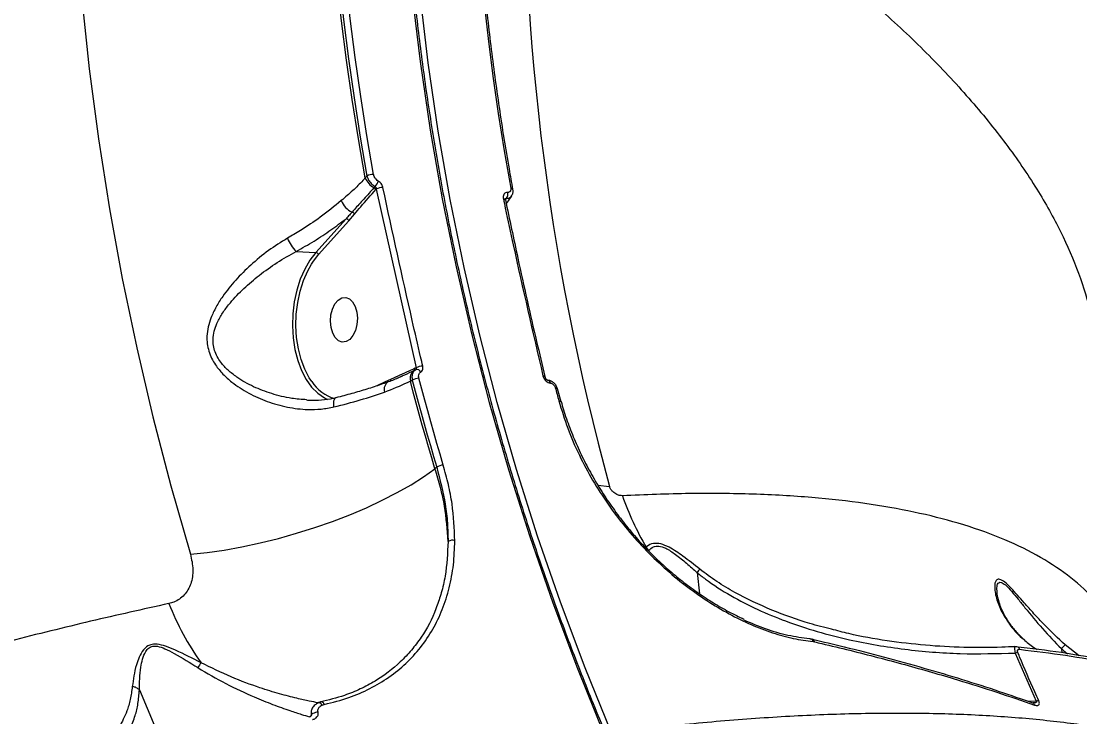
# Model space of a CAD drawing. Header units: millimetres. Extents: x -6028 to 5958, y -6064 to 4137.
# Drawn here: x 295.3 to 508.2, y -688.2 to -548.3 of the extents above; entities that cross this region are included whole.
import ezdxf

# ---------------------------------------------------------------- set-up
doc = ezdxf.new("R2010")
doc.units = ezdxf.units.MM
for name, color, linetype in [('DIKOM_ОБЪЕКТ', 7, 'Continuous'), ('DIKOM_РАЗМЕР_ЗОНА', 7, 'Continuous'), ('DIKOM_РАЗМЕР_ОБЪЕКТА', 7, 'Continuous')]:
    doc.layers.add(name, color=color, linetype=linetype)
doc.styles.add('style1', font='arial.ttf', dxfattribs={"width": 0.8})
doc.dimstyles.new('1-50', dxfattribs={"dimtxt": 300, "dimasz": 200, "dimexe": 100, "dimexo": 0, "dimgap": 100, "dimtad": 1, "dimtxsty": 'style1', "dimcen": 200, "dimclrd": 7, "dimclre": 7, "dimclrt": 7, "dimadec": 1, "dimazin": 2, "dimtfac": 1, "dimtmove": 0, "dimatfit": 2, "dimfxl": 0, "dimlwd": 25, "dimlwe": 18, "dimarcsym": 0})

# ---------------------------------------------------------------- blocks, each defined once
blk = doc.blocks.new('*D9')
at = {"layer": 'Defpoints', "color": 0, "transparency": 16777216}
for p in [(-6027.56, 1459.58), (4556.58, 1382.7), (4556.58, -5964.37)]:
    blk.add_point(p, dxfattribs=at)
at = {"layer": 'DIKOM_РАЗМЕР_ЗОНА', "color": 7, "lineweight": 18, "transparency": 16777216}
for p, q in [((-6027.56, 1459.58), (-6027.56, -6064.37)), ((4556.58, 1382.7), (4556.58, -6064.37))]:
    blk.add_line(p, q, dxfattribs=at)
at = {"layer": 'DIKOM_РАЗМЕР_ЗОНА', "color": 7, "lineweight": 25, "transparency": 16777216}
blk.add_line((-5827.56, -5964.37), (4356.58, -5964.37), dxfattribs=at)
at = {"layer": 'DIKOM_РАЗМЕР_ЗОНА', "color": 7, "transparency": 16777216}
for points in [[(-5827.56, -5931.03), (-5827.56, -5997.7), (-6027.56, -5964.37)], [(4356.58, -5931.03), (4356.58, -5997.7), (4556.58, -5964.37)]]:
    blk.add_solid(points, dxfattribs=at)
at = {"layer": 'DIKOM_РАЗМЕР_ЗОНА', "color": 7, "transparency": 16777216, "insert": (157.08, -5711.2), "char_height": 300, "attachment_point": 5, "style": 'style1'}
blk.add_mtext('10600', dxfattribs=at)
blk = doc.blocks.new('*D11')
at = {"layer": 'Defpoints', "color": 0, "transparency": 16777216}
for p in [(259.43, 2965.58), (1920.55, -3002.33), (4022.59, -3002.33)]:
    blk.add_point(p, dxfattribs=at)
at = {"layer": 'DIKOM_РАЗМЕР_ОБЪЕКТА', "color": 7, "lineweight": 18, "transparency": 16777216}
for p, q in [((259.43, 2965.58), (4122.59, 2965.58)), ((1920.55, -3002.33), (4122.59, -3002.33))]:
    blk.add_line(p, q, dxfattribs=at)
at = {"layer": 'DIKOM_РАЗМЕР_ОБЪЕКТА', "color": 7, "lineweight": 25, "transparency": 16777216}
blk.add_line((4022.59, 2765.58), (4022.59, -2802.33), dxfattribs=at)
at = {"layer": 'DIKOM_РАЗМЕР_ОБЪЕКТА', "color": 7, "transparency": 16777216}
for points in [[(3989.25, 2765.58), (4055.92, 2765.58), (4022.59, 2965.58)], [(3989.25, -2802.33), (4055.92, -2802.33), (4022.59, -3002.33)]]:
    blk.add_solid(points, dxfattribs=at)
at = {"layer": 'DIKOM_РАЗМЕР_ОБЪЕКТА', "color": 7, "transparency": 16777216, "insert": (3769.41, -24.42), "char_height": 300, "attachment_point": 5, "rotation": 90, "style": 'style1'}
blk.add_mtext('6000', dxfattribs=at)
blk = doc.blocks.new('*D12')
at = {"layer": 'Defpoints', "color": 0, "transparency": 16777216}
for p in [(3056.58, 1987.9), (-4027.97, 676.5), (3056.58, -3714.77)]:
    blk.add_point(p, dxfattribs=at)
at = {"layer": 'DIKOM_РАЗМЕР_ОБЪЕКТА', "color": 7, "lineweight": 18, "transparency": 16777216}
for p, q in [((3056.58, 1987.9), (3056.58, -3814.77)), ((-4027.97, 676.5), (-4027.97, -3814.77))]:
    blk.add_line(p, q, dxfattribs=at)
at = {"layer": 'DIKOM_РАЗМЕР_ОБЪЕКТА', "color": 7, "lineweight": 25, "transparency": 16777216}
blk.add_line((-3827.97, -3714.77), (2856.58, -3714.77), dxfattribs=at)
at = {"layer": 'DIKOM_РАЗМЕР_ОБЪЕКТА', "color": 7, "transparency": 16777216}
for points in [[(-3827.97, -3681.44), (-3827.97, -3748.11), (-4027.97, -3714.77)], [(2856.58, -3681.44), (2856.58, -3748.11), (3056.58, -3714.77)]]:
    blk.add_solid(points, dxfattribs=at)
at = {"layer": 'DIKOM_РАЗМЕР_ОБЪЕКТА', "color": 7, "transparency": 16777216, "insert": (20, -3461.6), "char_height": 300, "attachment_point": 5, "style": 'style1'}
blk.add_mtext('7100', dxfattribs=at)

msp = doc.modelspace()

# ---------------------------------------------------------------- linework, layer by layer
at = {"layer": 'DIKOM_ОБЪЕКТ', "color": 7, "linetype": 'Continuous', "lineweight": 15}
for p, q in [((364.868, -579.436), (364.517, -579.822)), ((366.666, -582.14), (366.731, -582.068)), ((366.731, -582.068), (374.754, -618.005)), ((393.191, -582.731), (393.17, -582.729)), ((392.669, -584.143), (392.864, -583.944)), ((392.678, -584.217), (392.675, -584.206)), ((392.885, -583.945), (392.708, -584.229)), ((392.864, -583.944), (392.885, -583.945)), ((361.216, -588.447), (362.373, -587.101)), ((360.657, -588.017), (354.577, -594.819)), ((355.135, -595.249), (361.216, -588.447)), ((350.64, -594.617), (354.577, -594.819)), ((374.378, -618.526), (374.682, -618.382)), ((374.754, -618.005), (374.539, -618.107)), ((368.362, -620.872), (366.84, -621.596)), ((369.727, -620.268), (368.362, -620.872)), ((373.59, -620.691), (373.983, -620.504)), ((400.639, -619.788), (400.635, -619.774)), ((401.223, -620.484), (401.244, -620.485)), ((401.752, -621.075), (401.773, -621.076)), ((403.118, -622.143), (403.832, -624.796)), ((378.906, -638.001), (378.546, -638.31)), ((411.284, -641.596), (413.653, -641.896)), ((431.239, -659.183), (431.748, -663.436)), ((491.624, -663.576), (491.611, -663.167)), ((454.423, -672.588), (454.447, -672.594)), ((454.587, -673.053), (454.842, -673.098)), ((454.842, -673.098), (454.877, -673.107)), ((504.514, -674.487), (504.61, -675.288)), ((508.117, -675.912), (505.31, -673.721)), ((495.25, -675.357), (499.455, -685.063)), ((319.109, -682.769), (324.18, -694.74)), ((499.455, -685.063), (497.888, -685.081)), ((355.867, -685.813), (356.272, -685.684))]:
    msp.add_line(p, q, dxfattribs=at)
at = {"layer": 'DIKOM_ОБЪЕКТ', "color": 7, "linetype": 'Continuous', "lineweight": 15, "flags": 128}
for points in [[(378.136, -404.481), (376.014, -418.136), (374.267, -431.849), (372.898, -445.613), (371.906, -459.417), (371.293, -473.254), (371.058, -487.113), (371.203, -500.986), (371.726, -514.864), (372.629, -528.738), (373.909, -542.598), (375.566, -556.435), (377.6, -570.241), (380.008, -584.006), (382.789, -597.722), (385.942, -611.378), (389.464, -624.967), (393.353, -638.48), (397.606, -651.907), (402.222, -665.24), (407.195, -678.47), (412.524, -691.588)], [(414.035, -691.397), (408.722, -678.319), (403.763, -665.128), (399.162, -651.835), (394.922, -638.449), (391.045, -624.977), (387.533, -611.429), (384.39, -597.813), (381.617, -584.139), (379.216, -570.415), (377.189, -556.651), (375.536, -542.855), (374.26, -529.037), (373.36, -515.205), (372.838, -501.369), (372.694, -487.537), (372.928, -473.72), (373.539, -459.925), (374.528, -446.162), (375.893, -432.439), (377.634, -418.767), (379.75, -405.153)], [(305.837, -459.037), (305.231, -473.132), (304.979, -487.248), (305.08, -501.378), (305.535, -515.514), (306.342, -529.647), (307.503, -543.771), (309.015, -557.877), (310.879, -571.958), (313.093, -586.005), (315.655, -600.013), (318.566, -613.971), (321.822, -627.874), (325.423, -641.713), (329.366, -655.48)], [(364.517, -579.822), (363.148, -571.938), (361.899, -564.04), (360.77, -556.13), (359.76, -548.21), (358.871, -540.282), (358.103, -532.346), (357.455, -524.405), (356.928, -516.46)], [(357.317, -516.391), (357.843, -524.296), (358.489, -532.197), (359.255, -540.093), (360.14, -547.982), (361.144, -555.862), (362.267, -563.732), (363.508, -571.591), (364.868, -579.436)], [(366.21, -579.132), (364.853, -571.305), (363.614, -563.464), (362.494, -555.611), (361.492, -547.748), (360.609, -539.877), (359.845, -531.999), (359.201, -524.115), (358.675, -516.228)], [(386.544, -521.529), (387.044, -529.101), (387.659, -536.669), (388.391, -544.231), (389.238, -551.787), (390.2, -559.335), (391.277, -566.872), (392.469, -574.399), (393.776, -581.912)], [(394.156, -582.102), (394.156, -582.101), (394.131, -582.048), (394.078, -582.001), (394, -581.962), (393.898, -581.932), (393.776, -581.912)], [(392.675, -584.206), (392.669, -584.192), (392.624, -584.14), (392.545, -584.097), (392.435, -584.067), (392.298, -584.05)], [(354.577, -594.819), (353.387, -596.363), (352.339, -598.168), (351.454, -600.196), (350.754, -602.402), (350.252, -604.737), (349.96, -607.151), (349.884, -609.591), (350.027, -612.002), (350.384, -614.334), (350.948, -616.533), (351.707, -618.553), (352.644, -620.349), (353.739, -621.882), (354.967, -623.117), (356.302, -624.029), (356.963, -624.342)], [(353.716, -597.157), (353.982, -596.746), (355.135, -595.249)], [(353.759, -620.761), (353.261, -620.005), (352.352, -618.264), (351.616, -616.305), (351.069, -614.172), (350.723, -611.911), (350.585, -609.573), (350.658, -607.207), (350.941, -604.866), (351.428, -602.602), (352.107, -600.463), (352.965, -598.497), (353.716, -597.157)], [(362.832, -606.785), (362.953, -608.036), (362.854, -609.313), (362.543, -610.51), (362.045, -611.533), (361.401, -612.297), (360.662, -612.74), (359.889, -612.828), (359.145, -612.552), (358.489, -611.935), (357.974, -611.028), (357.643, -609.903), (357.522, -608.652), (357.621, -607.375), (357.932, -606.178), (358.43, -605.155), (359.074, -604.391), (359.813, -603.948), (360.586, -603.86), (361.33, -604.136), (361.986, -604.752), (362.501, -605.66), (362.832, -606.785)], [(378.546, -638.31), (377.894, -636.114), (377.251, -633.917), (376.617, -631.718), (375.993, -629.517), (375.378, -627.313), (374.772, -625.108), (374.176, -622.9), (373.59, -620.691)], [(373.983, -620.504), (374.566, -622.698), (375.158, -624.891), (375.759, -627.081), (376.37, -629.269), (376.99, -631.455), (377.62, -633.639), (378.258, -635.821), (378.906, -638.001)], [(380.217, -637.567), (379.57, -635.392), (378.933, -633.215), (378.305, -631.036), (377.686, -628.854), (377.077, -626.671), (376.477, -624.486), (375.886, -622.299), (375.305, -620.109)], [(400.635, -619.774), (400.63, -619.762), (400.584, -619.706), (400.504, -619.66), (400.394, -619.628), (400.256, -619.61)], [(402.746, -621.992), (402.835, -622.324), (402.924, -622.656), (403.013, -622.988), (403.102, -623.32), (403.192, -623.652), (403.281, -623.984), (403.371, -624.316), (403.461, -624.648)], [(358.229, -625.866), (358.192, -625.423), (358.194, -625.016), (358.236, -624.658), (358.317, -624.364), (358.433, -624.143), (358.58, -624.004), (358.677, -623.964)], [(403.461, -624.648), (403.582, -624.658), (403.681, -624.679), (403.758, -624.711), (403.809, -624.752), (403.833, -624.797)], [(403.833, -624.797), (403.834, -624.803), (403.834, -624.804)], [(329.366, -655.48), (332.7, -655.134), (336.168, -654.64), (339.736, -654.001), (343.372, -653.223), (347.043, -652.315), (350.715, -651.283), (354.356, -650.138), (357.932, -648.89), (361.41, -647.549), (364.758, -646.13), (367.947, -644.643), (370.946, -643.104), (373.729, -641.526), (376.27, -639.923), (378.546, -638.31)], [(454.026, -672.518), (453.964, -672.515), (453.85, -672.53)], [(355.038, -685.341), (354.979, -685.374), (354.89, -685.463)], [(355.867, -685.813), (355.751, -685.651), (355.622, -685.514), (355.485, -685.409), (355.346, -685.341), (355.212, -685.312), (355.088, -685.323), (355.038, -685.341)], [(355.648, -685.145), (355.604, -685.158), (355.535, -685.194)], [(356.272, -685.684), (356.196, -685.529), (356.108, -685.394), (356.012, -685.285), (355.909, -685.204), (355.804, -685.155), (355.701, -685.14), (355.648, -685.145)], [(355.041, -687.254), (354.776, -687.277), (354.499, -687.333), (354.232, -687.419), (353.996, -687.527), (353.811, -687.649), (353.691, -687.774), (353.647, -687.893), (353.681, -687.996)]]:
    msp.add_lwpolyline(points, dxfattribs=at)
at = {"layer": 'DIKOM_ОБЪЕКТ', "color": 7, "linetype": 'Continuous', "lineweight": 15}
for centre, radius, start, end in [((883.294, -513.449), 486.889, 178.36377, 195.29633), ((367.922, -578.481), 3.66, 201.49855, 243.87906), ((366.059, -581.584), 2.457, 86.48665, 118.99831), ((364.747, -579.789), 2.487, 315.37097, 344.48236), ((365.991, -582.427), 0.733, 23.01634, 64.17508), ((368.01, -584.322), 2.592, 88.67294, 119.55066), ((391.824, -583.036), 1.381, 318.9139, 12.84146), ((391.845, -583.038), 1.38, 318.90145, 12.84923), ((363.739, -582.737), 4.371, 202.13898, 244.75105), ((361.704, -587.405), 0.735, 24.44808, 76.53191), ((360.57, -588.709), 0.697, 22.04653, 82.77239), ((356.002, -589.143), 7.662, 201.42341, 225.59138), ((354.49, -595.511), 0.697, 22.04542, 82.7735), ((375.576, -620.188), 2.048, 125.77457, 194.21838), ((374.143, -618.195), 0.406, 305.39725, 12.54319), ((374.895, -619.24), 0.884, 25.91281, 103.95277), ((376.038, -620.079), 2.439, 88.86287, 121.76268), ((360.606, -616.326), 8.158, 212.93349, 254.27954), ((370.119, -622.343), 1.801, 119.90789, 198.04061), ((367.86, -620.951), 0.508, 343.29607, 8.9505), ((369.323, -620.348), 0.411, 298.67825, 11.21843), ((375.35, -622.67), 2.561, 91.02508, 122.26472), ((401.069, -621.155), 0.688, 6.74783, 77.63381), ((401.087, -621.158), 0.691, 6.80946, 76.88295), ((402.808, -622.374), 0.387, 36.71536, 99.14039), ((380.354, -640.177), 2.614, 93.02094, 123.64094), ((469.163, -625.599), 55.931, 198.90718, 210.6116), ((382.028, -654.32), 1.639, 71.93665, 121.15869), ((419.419, -655.742), 2.313, 25.56568, 45.93922), ((377.048, -644.97), 55.867, 201.44861, 215.37782), ((453.913, -673.199), 0.69, 12.24001, 80.57841), ((454.226, -673.177), 0.62, 7.28359, 71.34067), ((454.247, -673.198), 0.636, 8.24054, 71.24032), ((495.379, -674.856), 0.787, 18.04981, 98.12052), ((495.783, -676.936), 1.666, 90.85101, 108.62581), ((338.895, -682.948), 9.298, 142.71659, 149.94328), ((498.439, -685.991), 0.688, 14.2305, 69.49766), ((500.039, -686.651), 1.692, 92.77073, 110.18921)]:
    msp.add_arc(centre, radius, start, end, dxfattribs=at)
for points, knots in [([(378.552, -404.871), (378.192, -407.046), (377.148, -413.357), (375.656, -423.846), (374.182, -436.349), (373.024, -448.891), (372.179, -461.465), (371.649, -474.065), (371.432, -486.684), (371.531, -499.315), (371.944, -511.95), (372.671, -524.584), (373.712, -537.209), (375.066, -549.818), (376.733, -562.404), (378.712, -574.962), (381.001, -587.483), (383.599, -599.961), (386.505, -612.389), (389.718, -624.761), (393.235, -637.069), (397.055, -649.308), (401.175, -661.47), (405.597, -673.547), (409.541, -683.605), (412.051, -689.621), (412.905, -691.668)], [0, 0, 0, 0, 0.0228178, 0.0662182, 0.1096186, 0.1530197, 0.1964201, 0.2398208, 0.2832213, 0.3266217, 0.370022, 0.413422, 0.4568219, 0.5002217, 0.5436214, 0.5870207, 0.6304203, 0.6738192, 0.7172181, 0.7606169, 0.8040154, 0.8474136, 0.8908117, 0.9342097, 0.9776072, 1, 1, 1, 1]), ([(398.888, -498.765), (403.324, -501.219), (412.194, -506.126), (424.675, -513.699), (436.513, -521.411), (448.003, -529.533), (458.991, -538.029), (469.332, -546.878), (478.725, -555.86), (487.091, -564.944), (494.37, -574.096), (500.334, -583.017), (505.025, -591.673), (508.541, -600.049), (510.896, -608.355), (512.078, -614.943), (512.047, -618.702), (512.038, -619.771)], [0, 0, 0, 0, 0.0640248, 0.1280493, 0.1927115, 0.2573736, 0.3288562, 0.4003936, 0.4718752, 0.5454642, 0.6191139, 0.6927013, 0.7619356, 0.8312207, 0.9004534, 0.9716843, 1, 1, 1, 1]), ([(386.932, -521.784), (387.068, -523.968), (387.463, -530.305), (388.358, -540.79), (389.717, -553.228), (391.395, -565.642), (392.931, -575.263), (393.913, -580.742), (394.157, -582.103)], [0, 0, 0, 0, 0.1082662, 0.3141903, 0.5201156, 0.7260418, 0.9319666, 1, 1, 1, 1]), ([(364.517, -579.822), (364.363, -579.994), (363.582, -580.864), (362.031, -582.37), (360.473, -583.711), (359.691, -584.385)], [0, 0, 0, 0, 0.1088909, 0.5528096, 1, 1, 1, 1]), ([(364.868, -579.436), (364.894, -579.527), (364.988, -579.867), (365.289, -580.448), (365.836, -581.104), (366.29, -581.392), (366.517, -581.537)], [0, 0, 0, 0, 0.1092467, 0.4079427, 0.7031175, 1, 1, 1, 1]), ([(367.143, -580.455), (367.01, -580.365), (366.742, -580.185), (366.431, -579.772), (366.268, -579.405), (366.222, -579.19), (366.21, -579.132)], [0, 0, 0, 0, 0.29546, 0.5903987, 0.8901838, 1, 1, 1, 1]), ([(368.07, -581.731), (368.06, -581.69), (368.013, -581.491), (367.857, -581.14), (367.545, -580.725), (367.277, -580.545), (367.143, -580.455)], [0, 0, 0, 0, 0.0810479, 0.3908397, 0.6951659, 1, 1, 1, 1]), ([(366.311, -581.767), (366.139, -581.958), (365.283, -582.915), (363.81, -584.539), (362.489, -586.007), (361.875, -586.69)], [0, 0, 0, 0, 0.1178848, 0.589467, 1, 1, 1, 1]), ([(362.373, -587.101), (362.786, -586.61), (364.204, -584.924), (365.645, -583.295), (366.666, -582.14)], [0, 0, 0, 0, 0.2911736, 1, 1, 1, 1]), ([(366.517, -581.537), (366.483, -581.574), (366.415, -581.651), (366.346, -581.728), (366.311, -581.767)], [0, 0, 0, 0, 0.48756869, 1, 1, 1, 1]), ([(366.517, -581.537), (366.557, -581.573), (366.638, -581.649), (366.709, -581.822), (366.732, -581.966), (366.732, -582.05), (366.731, -582.068)], [0, 0, 0, 0, 0.2864569, 0.5897144, 0.9137124, 1, 1, 1, 1]), ([(376.086, -617.64), (375.944, -617.031), (375.232, -613.985), (372.477, -602.072), (370.007, -590.671), (368.07, -581.731)], [0, 0, 0, 0, 0.0512246, 0.2561271, 1, 1, 1, 1]), ([(393.17, -582.729), (393.089, -582.729), (392.88, -582.728), (392.586, -582.866), (392.352, -583.162), (392.236, -583.573), (392.277, -583.891), (392.298, -584.05)], [0, 0, 0, 0, 0.1342696, 0.3469662, 0.563236, 0.7817376, 1, 1, 1, 1]), ([(393.776, -581.912), (393.776, -581.914), (393.794, -582.016), (393.803, -582.218), (393.735, -582.439), (393.609, -582.611), (393.436, -582.725), (393.27, -582.729), (393.191, -582.731)], [0, 0, 0, 0, 0.0043964, 0.2198012, 0.4355863, 0.5682356, 0.7937616, 1, 1, 1, 1]), ([(394.146, -582.105), (394.168, -582.314), (394.212, -582.732), (394.084, -583.212), (393.909, -583.409), (393.871, -583.452)], [0, 0, 0, 0, 0.4394334, 0.8760545, 1, 1, 1, 1]), ([(359.691, -584.385), (358.305, -585.517), (355.769, -587.588), (352.034, -590.085), (349.751, -591.425), (348.869, -591.942)], [0, 0, 0, 0, 0.4251204, 0.7780789, 1, 1, 1, 1]), ([(392.298, -584.05), (392.428, -584.667), (393.081, -587.755), (395.639, -599.673), (398.23, -610.862), (400.256, -619.61)], [0, 0, 0, 0, 0.0517087, 0.2585536, 1, 1, 1, 1]), ([(392.647, -584.032), (392.655, -584.021), (392.692, -583.972), (392.772, -583.941), (392.839, -583.943), (392.864, -583.944)], [0, 0, 0, 0, 0.1501007, 0.6721019, 1, 1, 1, 1]), ([(392.671, -583.993), (392.67, -583.995), (392.668, -584), (392.655, -584.082), (392.672, -584.177), (392.68, -584.219)], [0, 0, 0, 0, 0.3191834, 0.6966545, 1, 1, 1, 1]), ([(392.7, -584.202), (393.53, -588.129), (395.549, -597.688), (398.213, -609.539), (400.1, -617.422), (400.662, -619.769)], [0, 0, 0, 0, 0.3288123, 0.8002207, 1, 1, 1, 1]), ([(393.951, -583.461), (393.638, -583.886), (393.238, -584.427), (392.946, -584.95), (392.883, -585.063)], [0, 0, 0, 0, 0.784247, 1, 1, 1, 1]), ([(392.885, -583.945), (393.05, -583.93), (393.398, -583.897), (393.737, -583.681), (393.867, -583.484), (393.904, -583.428)], [0, 0, 0, 0, 0.39305564, 0.82697922, 1, 1, 1, 1]), ([(361.875, -586.69), (361.698, -586.888), (361.297, -587.337), (360.887, -587.773), (360.657, -588.017)], [0, 0, 0, 0, 0.4403266, 1, 1, 1, 1]), ([(350.64, -594.617), (351.848, -593.924), (354.275, -592.53), (357.63, -590.314), (359.662, -588.772), (360.657, -588.017)], [0, 0, 0, 0, 0.3357605, 0.6747565, 1, 1, 1, 1]), ([(348.869, -591.942), (347.582, -592.741), (345.006, -594.34), (341.517, -597.251), (338.41, -600.331), (336.116, -603.176), (334.489, -605.745), (333.507, -607.807), (332.896, -609.783), (332.578, -612.015), (332.897, -614.69), (334.187, -617.273), (335.87, -619.302), (338.071, -621.268), (341.038, -623.184), (344.824, -624.862), (348.839, -626.002), (352.506, -626.436), (355.657, -626.369), (357.372, -626.034), (358.229, -625.866)], [0, 0, 0, 0, 0.0754477, 0.151028, 0.2213851, 0.2917222, 0.3346576, 0.3775433, 0.4104249, 0.4432558, 0.4962471, 0.5490789, 0.5889872, 0.6289735, 0.6969449, 0.765009, 0.8363508, 0.9076301, 0.9538285, 1, 1, 1, 1]), ([(352.739, -624.421), (351.733, -624.357), (349.368, -624.206), (345.769, -623.289), (342.036, -621.889), (339.11, -620.247), (336.928, -618.544), (335.291, -616.8), (334.039, -614.538), (333.804, -612.173), (334.207, -610.239), (334.897, -608.512), (335.957, -606.722), (337.688, -604.478), (340.073, -601.998), (343.257, -599.308), (346.782, -596.754), (349.355, -595.329), (350.64, -594.617)], [0, 0, 0, 0, 0.0610473, 0.1435792, 0.2210605, 0.2984118, 0.3422004, 0.3858616, 0.4415482, 0.4969512, 0.5322726, 0.5676816, 0.6156217, 0.6636319, 0.7444226, 0.8252489, 0.9126963, 1, 1, 1, 1]), ([(374.539, -618.107), (374.116, -618.307), (372.516, -619.062), (370.909, -619.757), (369.727, -620.268)], [0, 0, 0, 0, 0.2646853, 1, 1, 1, 1]), ([(370.907, -620.104), (371.438, -619.873), (372.613, -619.361), (373.753, -618.822), (374.378, -618.526)], [0, 0, 0, 0, 0.451605, 1, 1, 1, 1]), ([(374.682, -618.382), (374.616, -618.426), (374.375, -618.586), (374.065, -619.012), (373.872, -619.711), (373.946, -620.24), (373.983, -620.504)], [0, 0, 0, 0, 0.1105966, 0.4063424, 0.7034997, 1, 1, 1, 1]), ([(374.754, -618.005), (374.771, -618.053), (374.803, -618.147), (374.785, -618.273), (374.734, -618.347), (374.691, -618.376), (374.682, -618.382)], [0, 0, 0, 0, 0.3130062, 0.6195536, 0.9171133, 1, 1, 1, 1]), ([(375.305, -620.109), (375.277, -619.954), (375.222, -619.642), (375.326, -619.228), (375.507, -618.975), (375.651, -618.88), (375.69, -618.854)], [0, 0, 0, 0, 0.2968787, 0.5940598, 0.8895443, 1, 1, 1, 1]), ([(375.69, -618.854), (375.72, -618.835), (375.855, -618.747), (376.038, -618.513), (376.155, -618.107), (376.109, -617.796), (376.086, -617.64)], [0, 0, 0, 0, 0.0856319, 0.3893385, 0.6947691, 1, 1, 1, 1]), ([(358.676, -623.962), (358.82, -623.926), (360.055, -623.621), (362.293, -623.012), (365.295, -622.12), (367.597, -621.37), (368.833, -620.916), (369.201, -620.78)], [0, 0, 0, 0, 0.03703779, 0.31808969, 0.59936234, 0.88061512, 1, 1, 1, 1]), ([(368.406, -622.901), (370.021, -622.241), (371.852, -621.493), (373.407, -620.776), (373.59, -620.691)], [0, 0, 0, 0, 0.8821582, 1, 1, 1, 1]), ([(369.22, -620.781), (369.973, -620.495), (370.963, -620.119), (371.852, -619.699), (372.065, -619.598)], [0, 0, 0, 0, 0.7601412, 1, 1, 1, 1]), ([(400.256, -619.61), (400.307, -619.769), (400.408, -620.086), (400.712, -620.519), (401.088, -620.852), (401.453, -621.034), (401.668, -621.063), (401.752, -621.075)], [0, 0, 0, 0, 0.2182413, 0.4367317, 0.6530102, 0.8657437, 1, 1, 1, 1]), ([(400.642, -619.788), (400.644, -619.801), (400.655, -619.861), (400.713, -620.004), (400.821, -620.181), (400.952, -620.327), (401.078, -620.424), (401.179, -620.477), (401.228, -620.483), (401.217, -620.484), (401.215, -620.484)], [0, 0, 0, 0, 0.0425898, 0.199041, 0.360133, 0.516901, 0.6490054, 0.7869362, 0.9438982, 1, 1, 1, 1]), ([(401.241, -620.486), (401.243, -620.486), (401.441, -620.466), (401.861, -620.617), (402.427, -620.962), (402.894, -621.504), (403.034, -621.94), (403.1, -622.144)], [0, 0, 0, 0, 0.0020697, 0.235266, 0.4880835, 0.7610395, 1, 1, 1, 1]), ([(401.773, -621.076), (401.786, -621.077), (401.885, -621.085), (402.079, -621.144), (402.304, -621.294), (402.502, -621.495), (402.656, -621.723), (402.718, -621.909), (402.746, -621.992)], [0, 0, 0, 0, 0.0339978, 0.2522728, 0.4705481, 0.5979432, 0.8193404, 1, 1, 1, 1]), ([(358.229, -625.866), (360.033, -625.408), (363.683, -624.482), (366.819, -623.432), (368.406, -622.901)], [0, 0, 0, 0, 0.4942443, 1, 1, 1, 1]), ([(352.735, -624.462), (352.872, -624.476), (353.884, -624.579), (355.701, -624.466), (357.554, -624.276), (358.487, -623.993), (358.659, -623.94)], [0, 0, 0, 0, 0.0674021, 0.4980866, 0.9073677, 1, 1, 1, 1]), ([(403.461, -624.648), (404.018, -626.489), (405.132, -630.171), (407.455, -635.523), (410.185, -640.638), (413.287, -645.466), (416.754, -650.05), (420.55, -654.324), (424.604, -658.253), (428.855, -661.795), (433.242, -664.898), (437.693, -667.547), (442.117, -669.707), (446.441, -671.342), (450.632, -672.514), (453.27, -672.873), (454.587, -673.053)], [0, 0, 0, 0, 0.0751076, 0.150215, 0.2212826, 0.2925775, 0.3636452, 0.4347702, 0.5061235, 0.5772486, 0.6483402, 0.7196583, 0.7907512, 0.8604289, 0.9303183, 1, 1, 1, 1]), ([(403.927, -624.785), (404.077, -625.34), (404.551, -627.097), (405.611, -630.065), (407.089, -633.669), (408.813, -637.247), (410.751, -640.766), (412.889, -644.19), (415.201, -647.486), (417.666, -650.624), (420.258, -653.576), (422.955, -656.321), (425.741, -658.853), (428.606, -661.194), (431.557, -663.353), (434.584, -665.32), (437.638, -667.086), (439.669, -668.068), (440.676, -668.554)], [0, 0, 0, 0, 0.02991255, 0.09468541, 0.16009807, 0.22597072, 0.29208545, 0.35815284, 0.42389087, 0.48908228, 0.55356029, 0.61721736, 0.68002368, 0.74278115, 0.80636009, 0.87080034, 0.93598068, 1, 1, 1, 1]), ([(381.18, -652.917), (381.023, -650.561), (380.786, -646.992), (379.708, -642.066), (378.933, -639.562), (378.546, -638.31)], [0, 0, 0, 0, 0.492777, 0.7463882, 1, 1, 1, 1]), ([(378.906, -638.001), (379.55, -640.493), (380.525, -644.266), (381.097, -649.235), (381.153, -651.69), (381.18, -652.917)], [0, 0, 0, 0, 0.492815, 0.7464103, 1, 1, 1, 1]), ([(382.536, -652.762), (382.433, -650.314), (382.276, -646.606), (381.301, -641.481), (380.578, -638.872), (380.217, -637.567)], [0, 0, 0, 0, 0.4927613, 0.7463806, 1, 1, 1, 1]), ([(416.251, -643.722), (416.078, -643.718), (415.719, -643.711), (415.18, -643.527), (414.696, -643.246), (414.288, -642.911), (413.973, -642.547), (413.754, -642.192), (413.685, -641.991), (413.653, -641.896)], [0, 0, 0, 0, 0.1944407, 0.4037375, 0.5539105, 0.6910215, 0.835073, 0.9219098, 1, 1, 1, 1]), ([(518.771, -678.113), (518.458, -676.952), (517.597, -673.764), (514.941, -669.113), (510.987, -664.103), (505.883, -659.591), (499.672, -655.575), (492.332, -652.086), (484.081, -649.21), (474.993, -646.926), (465.154, -645.203), (454.359, -643.993), (442.587, -643.329), (429.924, -643.175), (420.807, -643.54), (416.251, -643.722)], [0, 0, 0, 0, 0.0452981, 0.1244503, 0.2036651, 0.2828193, 0.3642791, 0.445805, 0.5272661, 0.6049872, 0.6827646, 0.7604866, 0.8403042, 0.9201825, 1, 1, 1, 1]), ([(356.272, -685.684), (357.948, -685.272), (361.17, -684.481), (365.499, -682.59), (369.35, -680.296), (372.774, -677.52), (375.722, -674.288), (378.177, -670.644), (380.115, -666.631), (381.489, -662.278), (382.36, -657.659), (382.478, -654.392), (382.536, -652.762)], [0, 0, 0, 0, 0.1070839, 0.2059733, 0.3051848, 0.4040783, 0.5033374, 0.6029177, 0.7021792, 0.8013463, 0.9008322, 1, 1, 1, 1]), ([(381.18, -652.917), (381.064, -655.274), (380.888, -658.844), (379.906, -663.153), (379.197, -665.142), (378.866, -666.07)], [0, 0, 0, 0, 0.5086135, 0.7705392, 1, 1, 1, 1]), ([(431.818, -658.502), (430.684, -657.609), (429.099, -656.362), (427.024, -654.907), (425.523, -653.997), (423.923, -653.319), (422.32, -653.23), (421.469, -653.681), (421.074, -654.037), (421.027, -654.079)], [0, 0, 0, 0, 0.2865161, 0.4002703, 0.5163008, 0.6574611, 0.7993878, 0.9763568, 1, 1, 1, 1]), ([(329.366, -655.48), (329.593, -656.527), (330.043, -658.595), (329.569, -661.472), (328.252, -663.775), (326.553, -664.993), (325.376, -665.311), (325.05, -665.399)], [0, 0, 0, 0, 0.23852848, 0.47133671, 0.69680744, 0.91599868, 1, 1, 1, 1]), ([(421.506, -654.743), (421.796, -654.455), (422.318, -653.936), (423.547, -653.768), (425.123, -654.29), (427.024, -655.563), (429.117, -657.281), (430.529, -658.548), (431.239, -659.175), (431.24, -659.175)], [0, 0, 0, 0, 0.1595592, 0.2875394, 0.4150493, 0.5934636, 0.796206, 0.9997257, 1, 1, 1, 1]), ([(431.24, -659.175), (431.24, -659.176), (431.238, -659.178), (431.238, -659.181), (431.238, -659.183), (431.239, -659.183)], [0, 0, 0, 0, 0.3457993, 0.812527, 1, 1, 1, 1]), ([(431.239, -659.183), (431.798, -659.62), (433.956, -661.306), (437.992, -663.888), (443.415, -666.67), (449.244, -669.067), (455.417, -671.094), (463.405, -673.125), (473.016, -674.75), (484.187, -675.66), (491.565, -675.458), (495.25, -675.357)], [0, 0, 0, 0, 0.0310722, 0.11984, 0.2089551, 0.2979294, 0.3968241, 0.4957426, 0.6636322, 0.8319718, 1, 1, 1, 1]), ([(431.818, -658.502), (431.807, -658.514), (431.74, -658.587), (431.569, -658.782), (431.357, -659.036), (431.24, -659.175)], [0, 0, 0, 0, 0.0844194, 0.4973766, 1, 1, 1, 1]), ([(458.28, -670.555), (456.83, -670.197), (452.769, -669.193), (446.224, -666.816), (439.995, -663.889), (435.205, -661.034), (432.947, -659.346), (431.818, -658.502)], [0, 0, 0, 0, 0.1547497, 0.4333778, 0.7134232, 0.8567444, 1, 1, 1, 1]), ([(505.31, -673.721), (503.87, -672.381), (501.686, -670.349), (498.996, -667.447), (497.218, -665.455), (495.689, -663.715), (494.369, -662.26), (493.106, -661.03), (492.11, -660.439), (491.529, -660.539), (491.225, -660.985), (491.077, -661.719), (491.109, -662.732), (491.432, -664.427), (492.269, -666.748), (494.034, -669.593), (495.646, -671.586), (496.853, -672.546), (496.961, -672.631)], [0, 0, 0, 0, 0.117497, 0.1780909, 0.2386373, 0.2814577, 0.3250406, 0.3705685, 0.4165185, 0.4565739, 0.4939189, 0.5321825, 0.5867225, 0.6413215, 0.753279, 0.8697374, 0.988388, 1, 1, 1, 1]), ([(491.611, -663.167), (491.571, -662.734), (491.491, -661.883), (491.811, -661.161), (492.408, -661.063), (492.998, -661.444), (493.694, -662.061), (494.553, -662.988), (495.83, -664.538), (497.848, -667.067), (500.675, -670.476), (503.215, -673.178), (504.515, -674.477), (504.516, -674.478)], [0, 0, 0, 0, 0.1009602, 0.1983484, 0.2641893, 0.3295083, 0.3400698, 0.4161937, 0.4999286, 0.5839594, 0.7917229, 0.9998289, 1, 1, 1, 1]), ([(491.512, -663.169), (491.512, -663.191), (491.518, -663.357), (491.611, -663.927), (491.858, -664.915), (492.309, -666.236), (493.055, -667.829), (494.151, -669.559), (495.496, -671.236), (496.622, -672.282), (497.159, -672.781)], [0, 0, 0, 0, 0.0118338, 0.0909065, 0.1916066, 0.3272584, 0.496713, 0.6754622, 0.845178, 1, 1, 1, 1]), ([(325.05, -665.399), (319.821, -666.562), (309.357, -668.891), (293.208, -672.89), (276.781, -677.246), (259.856, -682.051), (242.463, -687.308), (224.628, -693.022), (206.64, -699.107), (188.024, -705.732), (168.816, -712.922), (149.07, -720.69), (129.181, -728.893), (109.216, -737.523), (89.243, -746.559), (69.728, -755.794), (50.726, -765.189), (32.281, -774.705), (14.071, -784.508), (-3.83, -794.578), (-21.348, -804.884), (-38.085, -815.192), (-54, -825.466), (-69.075, -835.672), (-83.569, -845.985), (-97.405, -856.374), (-110.516, -866.803), (-121.818, -876.37), (-131.49, -885.068), (-139.753, -892.932), (-147.431, -900.71), (-154.492, -908.372), (-160.908, -915.885), (-166.671, -923.251), (-171.833, -930.481), (-174.708, -935.156), (-176.145, -937.493)], [0, 0, 0, 0, 0.0277655, 0.0555639, 0.0833625, 0.1111277, 0.1400314, 0.168973, 0.1979144, 0.2268181, 0.2582449, 0.289696, 0.3211227, 0.3534674, 0.3858387, 0.4181833, 0.4495061, 0.4808531, 0.512176, 0.5444127, 0.5766759, 0.6089126, 0.6401611, 0.6714337, 0.7026822, 0.7348412, 0.7670266, 0.7991858, 0.8241465, 0.8491072, 0.8742671, 0.8994272, 0.9244697, 0.9495121, 0.9747561, 1, 1, 1, 1]), ([(378.866, -666.07), (378.822, -666.203), (378.087, -668.42), (376.412, -671.365), (373.859, -674.808), (370.916, -677.915), (367.462, -680.542), (363.56, -682.617), (359.946, -684.122), (357.153, -684.807), (355.514, -685.21)], [0, 0, 0, 0, 0.0131787, 0.21964, 0.3259872, 0.4323375, 0.6378381, 0.7437119, 0.8495829, 1, 1, 1, 1]), ([(453.85, -672.53), (452.427, -672.329), (449.582, -671.927), (445.156, -670.644), (442.162, -669.368), (440.722, -668.754)], [0, 0, 0, 0, 0.341649, 0.6832879, 1, 1, 1, 1]), ([(495.268, -674.077), (494.362, -674.12), (490.922, -674.284), (484.894, -674.293), (477.182, -673.876), (469.455, -672.945), (463.133, -671.873), (459.437, -670.87), (458.28, -670.555)], [0, 0, 0, 0, 0.0740885, 0.2814238, 0.4895419, 0.6973972, 0.9052249, 1, 1, 1, 1]), ([(454.026, -672.519), (454.049, -672.521), (454.182, -672.533), (454.314, -672.566), (454.424, -672.592)], [0, 0, 0, 0, 0.17053122, 1, 1, 1, 1]), ([(454.453, -672.587), (456.583, -673.086), (461.508, -674.239), (468.973, -676.168), (476.893, -678.355), (484.59, -680.653), (491.88, -682.978), (496.479, -684.585), (498.678, -685.353)], [0, 0, 0, 0, 0.1336513, 0.3090725, 0.4847952, 0.6610039, 0.837895, 1, 1, 1, 1]), ([(496.961, -672.631), (497.575, -673.186), (498.352, -673.889), (499.396, -674.509), (499.615, -674.639)], [0, 0, 0, 0, 0.7894829, 1, 1, 1, 1]), ([(331.497, -677.315), (329.807, -676.45), (327.469, -675.252), (324.502, -673.997), (322.883, -673.562), (321.643, -673.572), (320.646, -673.947), (319.732, -674.835), (319.021, -676.175), (318.14, -678.7), (317.874, -680.643), (317.678, -682.072)], [0, 0, 0, 0, 0.23112875, 0.31968529, 0.39142833, 0.43671724, 0.48224631, 0.54569028, 0.63884031, 0.73421336, 1, 1, 1, 1]), ([(319.102, -682.757), (319.102, -682.756), (319.09, -681.288), (319.194, -679.231), (319.692, -676.587), (320.209, -675.221), (320.936, -674.294), (321.802, -673.926), (322.924, -673.972), (324.394, -674.509), (327.133, -675.962), (329.281, -677.309), (330.847, -678.291)], [0, 0, 0, 0, 0.0003177, 0.2742248, 0.3691423, 0.4635444, 0.5235474, 0.5648699, 0.6061819, 0.6747272, 0.7630186, 1, 1, 1, 1]), ([(454.877, -673.107), (455.355, -673.218), (457.746, -673.775), (463.89, -675.258), (473.093, -677.655), (482.889, -680.487), (491.561, -683.211), (496.591, -684.952), (499.106, -685.822)], [0, 0, 0, 0, 0.0299886, 0.1499481, 0.3900585, 0.6301664, 0.8150837, 1, 1, 1, 1]), ([(495.268, -674.077), (495.211, -674.071), (495.097, -674.058), (495.052, -674.36), (495.11, -674.828), (495.208, -675.196), (495.25, -675.357)], [0, 0, 0, 0, 0.2829663, 0.5675422, 0.8112022, 1, 1, 1, 1]), ([(521.823, -678.855), (521.672, -678.81), (519.031, -678.02), (513.32, -676.8), (504.697, -675.2), (498.411, -674.451), (495.268, -674.077)], [0, 0, 0, 0, 0.01970394, 0.34494212, 0.67247191, 1, 1, 1, 1]), ([(495.758, -675.27), (495.736, -675.212), (495.692, -675.09), (495.676, -674.914), (495.715, -674.763), (495.847, -674.616), (496.013, -674.614), (496.127, -674.612)], [0, 0, 0, 0, 0.12125387, 0.25236877, 0.41163378, 0.59939414, 1, 1, 1, 1]), ([(496.127, -674.612), (499.249, -674.986), (505.494, -675.735), (514.157, -677.307), (522.336, -679.18), (527.281, -680.727), (529.753, -681.5)], [0, 0, 0, 0, 0.2491221, 0.4982454, 0.7491232, 1, 1, 1, 1]), ([(504.516, -674.478), (504.515, -674.479), (504.514, -674.481), (504.514, -674.484), (504.514, -674.486), (504.514, -674.487)], [0, 0, 0, 0, 0.3117511, 0.7059376, 1, 1, 1, 1]), ([(504.514, -674.487), (504.603, -674.567), (504.999, -674.921), (505.424, -675.243), (505.753, -675.491)], [0, 0, 0, 0, 0.2263968, 1, 1, 1, 1]), ([(505.31, -673.721), (505.304, -673.724), (505.276, -673.738), (505.167, -673.824), (504.913, -674.063), (504.648, -674.34), (504.516, -674.478)], [0, 0, 0, 0, 0.065857, 0.3171743, 0.6585724, 1, 1, 1, 1]), ([(499.957, -684.961), (499.694, -684.371), (498.377, -681.424), (496.982, -678.192), (495.872, -675.543), (495.758, -675.27)], [0, 0, 0, 0, 0.1831722, 0.9158846, 1, 1, 1, 1]), ([(330.847, -678.291), (332.723, -679.391), (336.525, -681.621), (341.646, -683.989), (345.98, -685.736), (349.179, -686.872), (351.672, -687.68), (352.776, -688.023), (353.269, -688.175)], [0, 0, 0, 0, 0.224636, 0.4550596, 0.6117535, 0.7719768, 0.8983509, 1, 1, 1, 1]), ([(355.014, -685.349), (354.458, -685.245), (353.272, -685.023), (350.644, -684.449), (347.308, -683.595), (342.873, -682.231), (337.507, -680.257), (333.522, -678.307), (331.497, -677.315)], [0, 0, 0, 0, 0.11478189, 0.24495343, 0.39896416, 0.55728973, 0.77493783, 1, 1, 1, 1]), ([(317.678, -682.072), (317.561, -682.962), (317.326, -684.741), (316.471, -687.501), (315.112, -690.307), (313.105, -692.934), (310.491, -695.337), (307.233, -697.267), (304.563, -698.433), (303.03, -698.717), (302.884, -698.744)], [0, 0, 0, 0, 0.08894303, 0.17794154, 0.32055252, 0.46364548, 0.6065438, 0.79884223, 0.98077194, 1, 1, 1, 1]), ([(309.771, -698.303), (310.847, -697.666), (312.571, -696.646), (314.575, -694.665), (316.052, -692.778), (317.314, -690.568), (318.246, -688.138), (318.88, -685.563), (319.032, -683.703), (319.109, -682.769)], [0, 0, 0, 0, 0.2246033, 0.3598855, 0.4951475, 0.6332002, 0.7712036, 0.8850782, 1, 1, 1, 1]), ([(319.102, -682.757), (318.901, -682.6), (318.53, -682.31), (317.996, -682.133), (317.721, -682.081), (317.678, -682.072)], [0, 0, 0, 0, 0.4994511, 0.92053605, 1, 1, 1, 1]), ([(319.109, -682.769), (319.108, -682.767), (319.107, -682.764), (319.104, -682.76), (319.103, -682.758), (319.102, -682.757)], [0, 0, 0, 0, 0.3917574, 0.7868208, 1, 1, 1, 1]), ([(354.89, -685.463), (354.674, -685.606), (354.199, -685.918), (353.77, -686.578), (353.573, -687.31), (353.644, -687.763), (353.681, -687.996)], [0, 0, 0, 0, 0.25431993, 0.55868993, 0.77346425, 1, 1, 1, 1]), ([(354.894, -685.41), (355.025, -685.344), (355.264, -685.225), (355.534, -685.193), (355.656, -685.179)], [0, 0, 0, 0, 0.55042674, 1, 1, 1, 1]), ([(498.68, -685.342), (498.711, -685.354), (498.807, -685.39), (498.825, -685.389), (498.837, -685.388)], [0, 0, 0, 0, 0.3313014, 1, 1, 1, 1]), ([(499.455, -685.063), (499.466, -685.073), (499.489, -685.095), (499.517, -685.133), (499.528, -685.165), (499.531, -685.195), (499.524, -685.229), (499.463, -685.299), (499.292, -685.353), (499.063, -685.385), (498.896, -685.384), (498.826, -685.384)], [0, 0, 0, 0, 0.0406294, 0.0825383, 0.1248736, 0.1379036, 0.1835656, 0.2439473, 0.4832504, 0.7827815, 1, 1, 1, 1]), ([(499.106, -685.822), (499.34, -685.881), (499.672, -685.965), (499.978, -685.814), (500.089, -685.611), (500.086, -685.337), (500.026, -685.121), (499.972, -684.994), (499.957, -684.961)], [0, 0, 0, 0, 0.4030076, 0.5733114, 0.7451533, 0.853376, 0.9617453, 1, 1, 1, 1]), ([(353.887, -688.732), (353.945, -688.718), (354.225, -688.652), (354.632, -688.441), (354.955, -688.055), (355.094, -687.654), (355.058, -687.388), (355.041, -687.254)], [0, 0, 0, 0, 0.0843626, 0.4026782, 0.6518434, 0.8254925, 1, 1, 1, 1]), ([(355.041, -687.254), (355.022, -687.116), (354.986, -686.84), (355.132, -686.418), (355.423, -686.052), (355.726, -685.889), (355.867, -685.813)], [0, 0, 0, 0, 0.2097086, 0.4181319, 0.7298704, 1, 1, 1, 1]), ([(563.76, -712.337), (562.184, -710.811), (558.763, -707.502), (552.047, -703.101), (543.959, -699), (534.717, -695.507), (524.406, -692.62), (513.563, -690.468), (502.364, -688.953), (490.977, -687.981), (478.846, -687.479), (466.029, -687.449), (452.644, -687.887), (438.726, -688.794), (425.851, -689.981), (417.456, -690.987), (414.035, -691.397)], [0, 0, 0, 0, 0.0687471, 0.1491739, 0.2297288, 0.3102837, 0.3907103, 0.4708837, 0.539828, 0.6091383, 0.6785306, 0.7479229, 0.8172338, 0.8852349, 0.9532357, 1, 1, 1, 1]), ([(353.255, -688.179), (353.345, -688.161), (353.554, -688.118), (353.658, -687.967), (353.658, -687.979), (353.649, -687.923), (353.633, -687.892), (353.628, -687.881)], [0, 0, 0, 0, 0.2592029, 0.6045727, 0.9084908, 0.9669398, 1, 1, 1, 1])]:
    msp.add_open_spline(points, degree=3, knots=knots, dxfattribs=at)

# ---------------------------------------------------------------- dimensions: what is measured, and where the dimension line sits
at = {"layer": 'DIKOM_РАЗМЕР_ЗОНА'}
dim = msp.add_linear_dim(base=(4556.575, -5964.368), p1=(-6027.562, 1459.576), p2=(4556.575, 1382.704), text='10600', dimstyle='1-50', dxfattribs=at)
dim.commit()
dim.dimension.update_dxf_attribs({"geometry": '*D9', "text_midpoint": (157.08, -5964.368), "dimtype": 160})
at = {"layer": 'DIKOM_РАЗМЕР_ОБЪЕКТА'}
dim = msp.add_linear_dim(base=(4022.586, -3002.33), p1=(259.433, 2965.575), p2=(1920.546, -3002.33), angle=90, text='6000', dimstyle='1-50', dxfattribs=at)
dim.commit()
dim.dimension.update_dxf_attribs({"geometry": '*D11', "text_midpoint": (4022.586, -24.423), "dimtype": 160})
dim = msp.add_linear_dim(base=(3056.575, -3714.774), p1=(-4027.972, 676.501), p2=(3056.575, 1987.897), text='7100', dimstyle='1-50', dxfattribs=at)
dim.commit()
dim.dimension.update_dxf_attribs({"geometry": '*D12', "text_midpoint": (20, -3714.774), "dimtype": 160})

doc.saveas('drawing.dxf')
